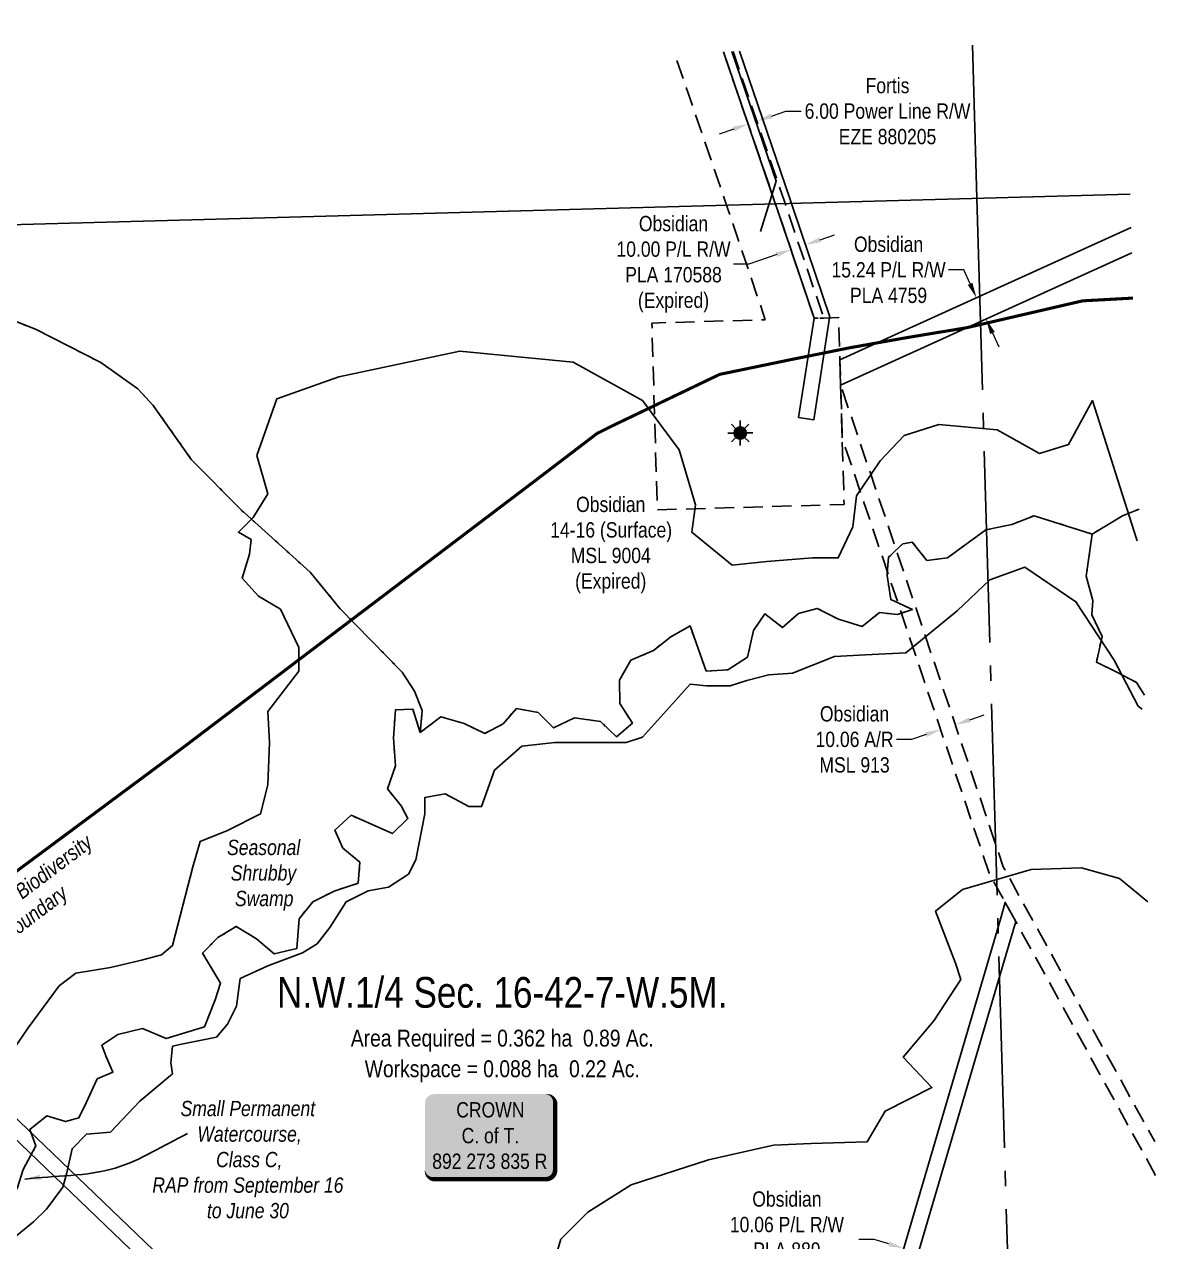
# Model space of a CAD drawing. Extents: x 633209 to 644713, y 5826006 to 5832721.
# Drawn here: x 638210 to 638948, y 5831847 to 5832641 of the extents above; entities that cross this region are included whole.
import ezdxf
from ezdxf.enums import TextEntityAlignment as Align

# ---------------------------------------------------------------- set-up
doc = ezdxf.new("R2010")
doc.units = 0
doc.header["$LTSCALE"] = 5
doc.header["$PDSIZE"] = 0.5
for name, pattern in [('DASHDOT2', [12.7, 6.35, -3.175, 0, -3.175]), ('foc-ACCESSROAD', [3.75, 2.5, -1.25]), ('foc-FLOWLINE', [3.75, 2.5, -1.25]), ('foc-QUARTERLINE', [33, 25, -3, 2, -3]), ('foc-WHEELTRACKS', [2, 0.4, -1.6])]:
    doc.linetypes.add(name, pattern=pattern)
doc.layers.get('Defpoints').update_dxf_attribs({"color": 9})
for name, color, linetype in [('AS-OWNER', 7, 'Continuous'), ('AS-POWER', 104, 'foc-POWER'), ('AS-WILDLIFE', 131, 'DASHDOT2'), ('C-AR', 13, 'foc-ACCESSROAD'), ('C-RW', 13, 'Continuous'), ('C-SYMBOL', 7, 'Continuous'), ('C-WS', 13, 'foc-ACCESSROAD'), ('C-WS-S', 8, 'Continuous'), ('F-EZE', 190, 'foc-FLOWLINE'), ('L-AREAREQUIRED', 7, 'Continuous'), ('L-AREAWORK', 5, 'Continuous'), ('L-QSEC', 8, 'foc-QUARTERLINE'), ('L-SEC', 7, 'Continuous'), ('T-WATER', 160, 'Continuous'), ('T-WATER-P3', 160, 'foc-WHEELTRACKS'), ('T-WATER-T', 170, 'Continuous'), ('WETLAND', 143, 'Continuous'), ('WETLAND-T', 146, 'Continuous')]:
    doc.layers.add(name, color=color, linetype=linetype)
for name, color, linetype, lineweight in [('C-AR-T', 13, 'Continuous', 9), ('C-RW-T', 13, 'Continuous', 9), ('C-WS-T', 13, 'Continuous', 9), ('F-EZE-T', 190, 'Continuous', 9)]:
    doc.layers.add(name, color=color, linetype=linetype, lineweight=lineweight)
doc.styles.add('100L', font='ARIALN.TTF', dxfattribs={"height": 11})
doc.styles.add('175L', font='ARIALN.TTF', dxfattribs={"height": 20})
doc.styles.add('80', font='ARIALN.TTF', dxfattribs={"height": 10})
doc.styles.add('80CG', font='ARIALN.TTF', dxfattribs={"height": 10})
doc.styles.add('80L', font='ARIALN.TTF', dxfattribs={"height": 10})
doc.styles.add('foc-LtypeFont', font='ARIALN.TTF', dxfattribs={"height": 7.35})
doc.linetypes.add('foc-POWER', pattern='A,6,-1,["P",foc-LtypeFont,S=0.2,R=0,X=-0.625,Y=-0.75],-1.24,4', length=12.24)
doc.linetypes.add('foc-TOPO-flowdirection-NOLINE', pattern='A,0,[">",foc-LtypeFont,S=0.3,R=0,X=0,Y=-0.945],-20,[">",foc-LtypeFont,S=0.3,R=0,X=0,Y=-0.945],0', length=20)
doc.dimstyles.new('Compass 5 000', dxfattribs={"dimscale": 5, "dimtxt": 9, "dimasz": 2, "dimexe": 0.2, "dimexo": 0.0625, "dimgap": 0.5, "dimtad": 0, "dimtih": 1, "dimtoh": 1, "dimzin": 0, "dimdsep": 46, "dimtxsty": '80CG', "dimcen": 0.1, "dimse1": 1, "dimse2": 1, "dimclrd": 256, "dimclrt": 256, "dimaunit": 1, "dimadec": 4, "dimazin": 0, "dimtfac": 0.06, "dimtofl": 0, "dimtmove": 0, "dimatfit": 1, "dimfxl": 0.2, "dimtolj": 1, "dimtzin": 0, "dimlwd": -1, "dimarcsym": 0})

# ---------------------------------------------------------------- blocks, each defined once
blk = doc.blocks.new('*D405')
at = {"layer": 'C-AR-T', "transparency": 16777216}
for p, q in [((638827.09, 5832187.07), (638836.57, 5832190.27)), ((638798.61, 5832177.45), (638789.13, 5832174.25)), ((638789.13, 5832174.25), (638779.13, 5832174.25))]:
    blk.add_line(p, q, dxfattribs=at)
for points in [[(638826.56, 5832188.65), (638827.63, 5832185.49), (638817.62, 5832183.87)], [(638798.07, 5832179.03), (638799.14, 5832175.87), (638808.08, 5832180.65)]]:
    blk.add_solid(points, dxfattribs=at)
at = {"layer": 'Defpoints', "color": 0, "transparency": 16777216}
for p in [(638813.68, 5832195.54), (638804.14, 5832192.32), (638808.08, 5832180.65)]:
    blk.add_point(p, dxfattribs=at)
at = {"layer": 'C-AR-T', "transparency": 16777216, "insert": (638751.85, 5832174.25), "char_height": 10, "attachment_point": 5, "style": '80CG'}
blk.add_mtext('\\A1;Obsidian\\P10.06 A/R\\PMSL 913', dxfattribs=at)
blk = doc.blocks.new('*D445')
at = {"layer": 'C-RW-T', "transparency": 16777216}
for p, q in [((638764.7, 5831847.84), (638754.7, 5831847.84)), ((638774.3, 5831845.02), (638764.7, 5831847.84)), ((638803.14, 5831836.54), (638812.74, 5831833.72))]:
    blk.add_line(p, q, dxfattribs=at)
for points in [[(638774.77, 5831846.62), (638773.83, 5831843.42), (638783.89, 5831842.2)], [(638803.61, 5831838.14), (638802.67, 5831834.94), (638793.55, 5831839.36)]]:
    blk.add_solid(points, dxfattribs=at)
at = {"layer": 'Defpoints', "color": 0, "transparency": 16777216}
for p in [(638793.55, 5831839.36), (638771.85, 5831801.23), (638781.5, 5831798.39)]:
    blk.add_point(p, dxfattribs=at)
at = {"layer": 'C-RW-T', "transparency": 16777216, "insert": (638707.69, 5831847.84), "char_height": 10, "attachment_point": 5, "style": '80CG'}
blk.add_mtext('\\A1;Obsidian\\P10.06 P/L R/W\\PPLA 889\\P(Not Constructed)', dxfattribs=at)
blk = doc.blocks.new('*D454')
at = {"layer": 'C-RW-T', "transparency": 16777216}
for p, q in [((638823.14, 5832480.7), (638813.14, 5832480.7)), ((638827.28, 5832471.6), (638823.14, 5832480.7)), ((638841.87, 5832439.52), (638846.01, 5832430.42))]:
    blk.add_line(p, q, dxfattribs=at)
for points in [[(638828.8, 5832472.29), (638825.77, 5832470.91), (638831.42, 5832462.5)], [(638843.39, 5832440.21), (638840.35, 5832438.83), (638837.73, 5832448.62)]]:
    blk.add_solid(points, dxfattribs=at)
at = {"layer": 'Defpoints', "color": 0, "transparency": 16777216}
for p in [(638831.42, 5832462.5), (638771.68, 5832435.33), (638777.99, 5832421.46)]:
    blk.add_point(p, dxfattribs=at)
at = {"layer": 'C-RW-T', "transparency": 16777216, "insert": (638774.06, 5832480.7), "char_height": 10, "attachment_point": 5, "style": '80CG'}
blk.add_mtext('\\A1;Obsidian\\P15.24 P/L R/W\\PPLA 4759', dxfattribs=at)
blk = doc.blocks.new('*D487')
at = {"layer": 'C-RW-T', "transparency": 16777216}
for p, q in [((638729.4, 5832500.39), (638738.86, 5832503.63)), ((638701.01, 5832490.67), (638682.76, 5832484.41)), ((638682.76, 5832484.41), (638672.76, 5832484.41))]:
    blk.add_line(p, q, dxfattribs=at)
for points in [[(638728.86, 5832501.97), (638729.94, 5832498.81), (638719.94, 5832497.15)], [(638700.47, 5832492.24), (638701.55, 5832489.09), (638710.47, 5832493.91)]]:
    blk.add_solid(points, dxfattribs=at)
at = {"layer": 'Defpoints', "color": 0, "transparency": 16777216}
for p in [(638692.68, 5832545.84), (638702.15, 5832549.09), (638710.47, 5832493.91)]:
    blk.add_point(p, dxfattribs=at)
at = {"layer": 'C-RW-T', "transparency": 16777216, "insert": (638633.67, 5832484.41), "char_height": 10, "attachment_point": 5, "style": '80CG'}
blk.add_mtext('\\A1;Obsidian\\P10.00 P/L R/W\\PPLA 170588\\P(Expired)', dxfattribs=at)
blk = doc.blocks.new('*D505')
at = {"layer": 'Defpoints', "color": 0, "transparency": 16777216}
for p in [(638688.08, 5832577.81), (638687.01, 5832562.38), (638692.7, 5832564.33)]:
    blk.add_point(p, dxfattribs=at)
at = {"layer": 'F-EZE-T', "transparency": 16777216}
for p, q in [((638697.54, 5832581.05), (638707, 5832584.29)), ((638707, 5832584.29), (638717, 5832584.29)), ((638672.94, 5832572.63), (638663.48, 5832569.39))]:
    blk.add_line(p, q, dxfattribs=at)
for points in [[(638697, 5832582.63), (638698.08, 5832579.47), (638688.08, 5832577.81)], [(638672.4, 5832574.2), (638673.48, 5832571.05), (638682.4, 5832575.87)]]:
    blk.add_solid(points, dxfattribs=at)
at = {"layer": 'F-EZE-T', "transparency": 16777216, "insert": (638773.37, 5832584.29), "char_height": 10, "attachment_point": 5, "style": '80CG'}
blk.add_mtext('\\A1;Fortis\\P6.00 Power Line R/W\\PEZE 880205', dxfattribs=at)
blk = doc.blocks.new('*U383')
h = blk.add_hatch(color=255)
edge = h.paths.add_edge_path()
edge.add_line((-36.5, -28.5), (36.5, -28.5))
edge.add_arc((36.5, -22.5), 6, 270, 360)
edge.add_line((42.5, -22.5), (42.5, 21))
edge.add_arc((36.5, 21), 6, 0, 90)
edge.add_line((36.5, 27), (-36.5, 27))
edge.add_arc((-36.5, 21), 6, 90, 180)
edge.add_line((-42.5, 21), (-42.5, -22.5))
edge.add_arc((-36.5, -22.5), 6, 180, 270)
at = {"color": 14, "flags": 128}
blk.add_lwpolyline([(-36.5, -28.5, 3, 3, 0), (36.5, -28.5, 3, 3, 0.414214), (42.5, -22.5, 3, 3, 0), (42.5, 21, 3, 0, 0.414214), (36.5, 27, 0, 0, 0), (-36.5, 27, 0, 0, 0.414214), (-42.5, 21, 0, 0, 0), (-42.5, -22.5, 0, 3, 0.414214)], format="xyseb", close=True, dxfattribs=at)
at = {"color": 14, "style": '80'}
blk.add_attdef('ENTER_TEXT_001', (-26.85, -4.92), '', height=10, dxfattribs=at)
blk = doc.blocks.new('GAS')
h = blk.add_hatch(color=255)
h.dxf.hatch_style = 1
edge = h.paths.add_edge_path()
edge.add_arc((0, 0), 0.9, 0, 360)
for p, q in [((0, 0.81), (0, 1.62)), ((-0.81, 0), (-1.62, 0)), ((-0.57, 0.57), (-1.14, 1.14)), ((0.57, 0.57), (1.14, 1.14)), ((1.62, 0), (0.81, 0)), ((-0.57, -0.57), (-1.14, -1.14)), ((0, -0.81), (0, -1.62)), ((1.14, -1.14), (0.57, -0.57))]:
    blk.add_line(p, q)
blk.add_circle((0, 0), 0.8)

msp = doc.modelspace()

# ---------------------------------------------------------------- linework, layer by layer
at = {"layer": 'AS-POWER', "flags": 128}
msp.add_lwpolyline([(638671.739, 5832623.269), (638700.632, 5832538.619), (638690.501, 5832505.835)], dxfattribs=at)
at = {"layer": 'AS-WILDLIFE', "const_width": 2, "flags": 128}
msp.add_lwpolyline([(637833.631, 5831604.163), (637846.25, 5831630), (637875.813, 5831690.5), (637956.688, 5831851), (637966.25, 5831872), (637980.313, 5831903), (638034.25, 5831960.5), (638039.125, 5831965.5), (638055.625, 5831977.5), (638311.563, 5832167.5), (638545.813, 5832345), (638583.813, 5832374), (638593.875, 5832379), (638663.75, 5832412.5), (638712, 5832422.5), (638749.438, 5832430), (638783.063, 5832436), (638825.187, 5832443), (638900.75, 5832460.5), (638933.653, 5832462.306)], dxfattribs=at)
at = {"layer": 'C-AR', "flags": 128}
msp.add_lwpolyline([(638948.41, 5831889.744), (638941.769, 5831901.825), (638857.075, 5832055.488), (638850.232, 5832067.904), (638846.502, 5832074.673), (638839.714, 5832086.989), (638743.782, 5832371.027), (638742.779, 5832405.454), (638845.749, 5832100.577), (638848.963, 5832091.062), (638947.772, 5831911.788)], dxfattribs=at)
at = {"layer": 'C-RW'}
for points in [[(638676.69, 5832623.4), (638709.824, 5832526.673), (638711.571, 5832521.492), (638735.687, 5832450.091), (638735.581, 5832449.409), (638725.246, 5832382.848), (638715.369, 5832384.388), (638725.457, 5832449.113), (638701.106, 5832521.205), (638700.351, 5832523.45), (638666.208, 5832623.122)], [(638932.8, 5832491.796), (638835.666, 5832447.673), (638742.779, 5832405.454), (638742.296, 5832421.97), (638835.186, 5832464.208), (638932.322, 5832508.328)], [(638617.737, 5831530.341), (638603.598, 5831529.972), (638042.204, 5832068.819), (638041.814, 5832083.134), (638617.737, 5831530.341)]]:
    msp.add_lwpolyline(points, dxfattribs=at)
msp.add_lwpolyline([(638758.192, 5831719.078), (638703.375, 5831532.577), (638692.802, 5831532.301), (638747.615, 5831718.783), (638847.016, 5832056.96), (638850.232, 5832067.904), (638857.075, 5832055.488), (638847.96, 5832024.477), (638758.192, 5831719.078)], close=True, dxfattribs=at)
at = {"layer": 'C-WS', "flags": 128}
msp.add_lwpolyline([(638666.207, 5832623.122), (638700.351, 5832523.45), (638701.108, 5832521.205), (638725.457, 5832449.113), (638731.732, 5832449.297), (638741.49, 5832449.581), (638742.296, 5832421.97), (638742.779, 5832405.454), (638743.782, 5832371.027), (638745.048, 5832327.635), (638623.102, 5832324.078), (638619.545, 5832446.024), (638693.579, 5832448.184), (638671.473, 5832513.634), (638669.181, 5832520.329), (638634.274, 5832622.278)], dxfattribs=at)
at = {"layer": 'F-EZE', "flags": 128}
msp.add_lwpolyline([(638672.509, 5832623.289), (638706.036, 5832525.379), (638707.386, 5832521.378), (638731.732, 5832449.297), (638725.457, 5832449.113), (638701.108, 5832521.205), (638700.351, 5832523.45), (638666.207, 5832623.122)], dxfattribs=at)
at = {"layer": 'L-QSEC'}
for q in [(638828.83, 5832627.423), (638854.184, 5831754.473)]:
    msp.add_line((638831.705, 5832527.426), q, dxfattribs=at)
at = {"layer": 'L-SEC'}
msp.add_line((638030.279, 5832505.539), (638931.69, 5832530.157), dxfattribs=at)
at = {"layer": 'T-WATER', "linetype": 'foc-TOPO-flowdirection-NOLINE', "flags": 128}
msp.add_lwpolyline([(638337.907, 5832015.218), (638334.425, 5832004.372), (638327.471, 5831986.62), (638302.546, 5831979.063), (638287.041, 5831985.706), (638270.887, 5831981.682), (638260.38, 5831974.663), (638263.105, 5831967.81), (638267.775, 5831957.177), (638257.543, 5831952.757), (638250.173, 5831937.096), (638245.515, 5831927.362), (638236.662, 5831924.852), (638224.612, 5831928.654), (638213.557, 5831919.799), (638217.494, 5831908.941), (638209.182, 5831893.536), (638205.464, 5831881.746), (638197.214, 5831866.735), (638194.569, 5831853.635), (638182.494, 5831845.36), (638169.605, 5831843.689), (638169.643, 5831836.338), (638174.19, 5831830.28), (638170.987, 5831822.09), (638168.895, 5831820.694), (638158.888, 5831826.986), (638149.662, 5831828.181), (638139.215, 5831814.07), (638133.614, 5831809.019), (638125.965, 5831814.452), (638118.912, 5831826.168), (638112.831, 5831824.943), (638105.935, 5831808.929), (638092.375, 5831805.585), (638084.282, 5831815.397), (638068.42, 5831820.365), (638053.363, 5831820.353), (638046.587, 5831817.342), (638045.081, 5831809.061), (638047.34, 5831800.779), (638045.081, 5831790.239), (638044.329, 5831784.969), (638042.07, 5831778.947), (638033.789, 5831778.194), (638024.754, 5831774.43), (638016.898, 5831767.76), (638009.681, 5831774.274), (637999.43, 5831778.466), (637992.492, 5831773.954), (637985.239, 5831785.015), (637978.709, 5831792.895), (637969.853, 5831787.956), (637960.35, 5831772.438), (637957.925, 5831764.148), (637957.873, 5831746.63), (637959.656, 5831732.704), (637960.091, 5831716.174), (637959.012, 5831704.121), (637946.009, 5831698.951), (637936.573, 5831704.642), (637931.042, 5831691.822), (637930.937, 5831680.522), (637940.487, 5831673.215), (637941.28, 5831658.402), (637928.418, 5831645.506), (637916.977, 5831627.132), (637902.77, 5831615.58), (637888.477, 5831605.943), (637872.326, 5831607.141), (637858.837, 5831608.374), (637851.545, 5831604.638)], dxfattribs=at)
at = {"layer": 'T-WATER', "flags": 128}
msp.add_lwpolyline([(638337.907, 5832015.218), (638334.425, 5832004.372), (638327.471, 5831986.62), (638302.546, 5831979.063), (638287.041, 5831985.706), (638270.887, 5831981.682), (638260.38, 5831974.663), (638263.105, 5831967.81), (638267.775, 5831957.177), (638257.543, 5831952.757), (638250.173, 5831937.096), (638245.515, 5831927.362), (638236.662, 5831924.852), (638224.612, 5831928.654), (638213.557, 5831919.799), (638217.494, 5831908.941), (638209.182, 5831893.536)], dxfattribs=at)
at = {"layer": 'T-WATER-P3', "linetype": 'foc-TOPO-flowdirection-NOLINE', "flags": 128}
for points in [[(638031.33, 5832508.636), (638039.327, 5832507.312), (638059.863, 5832503.912), (638217.175, 5832441.937), (638259.808, 5832420.226), (638284.053, 5832403.037), (638294.025, 5832392.279), (638319.109, 5832356.785), (638351.181, 5832324.256), (638396.486, 5832283.461), (638416.108, 5832259.588), (638456.577, 5832218.125), (638464.591, 5832205.858), (638469.53, 5832193.156), (638469.3, 5832190.296), (638468.375, 5832178.797)], [(638907.035, 5832308.313), (638868.994, 5832320.232), (638854.494, 5832314.631), (638837.634, 5832311.051), (638812.449, 5832292.801), (638799.05, 5832290.995), (638789.533, 5832302.998), (638783.398, 5832302.012), (638778.15, 5832297.053), (638776.687, 5832295.67), (638774.103, 5832293.228), (638773.41, 5832285.256), (638773.071, 5832281.346), (638773.973, 5832275.682), (638775.586, 5832265.558), (638789.664, 5832258.996), (638779.8, 5832255.893), (638768.092, 5832257.037), (638756.872, 5832248.045), (638741.295, 5832252.708), (638727.542, 5832259.794), (638715.26, 5832256.489), (638704.89, 5832247.238), (638693.355, 5832256.292), (638685.933, 5832245.286), (638681.931, 5832227.883), (638669.14, 5832219.738), (638655.018, 5832218.911), (638644.467, 5832248.369), (638631.869, 5832241.335), (638620.518, 5832232.278), (638605.825, 5832225.894), (638598.409, 5832212.991), (638598.65, 5832197.758), (638606.798, 5832184.902), (638596.361, 5832176.045), (638586.066, 5832185.952), (638569.123, 5832188.386), (638555.346, 5832181.809), (638545.311, 5832191.912), (638531.114, 5832194.42), (638522.382, 5832184.391), (638510.435, 5832178.144), (638496.946, 5832184.578), (638481.697, 5832189.044), (638468.375, 5832178.797)], [(638937.638, 5832324.59), (638926.862, 5832320.271), (638907.035, 5832308.313)], [(638941.149, 5832203.242), (638935.842, 5832211.502), (638922.612, 5832218.457), (638909.712, 5832224.697), (638913.39, 5832241.446), (638906.808, 5832255.483), (638907.369, 5832264.834), (638903.071, 5832280.839), (638907.035, 5832308.313)], [(638468.375, 5832178.797), (638463.503, 5832194.026), (638452.259, 5832193.6), (638450.809, 5832175.353), (638452.237, 5832157.051), (638446.985, 5832141.997), (638455.976, 5832130.843), (638460.316, 5832122.684), (638450.21, 5832112.846), (638423.235, 5832124.798), (638412.54, 5832115.023), (638417.805, 5832103.401), (638429.015, 5832094.15), (638427.813, 5832080.482), (638412.135, 5832075.337), (638398.228, 5832068.364), (638389.303, 5832057.289), (638387.791, 5832037.932), (638373.089, 5832034.423), (638361.552, 5832044.196), (638348.189, 5832052.198), (638336.245, 5832044.906), (638326.204, 5832034.807), (638337.907, 5832015.218)]]:
    msp.add_lwpolyline(points, dxfattribs=at)
at = {"layer": 'T-WATER-P3', "flags": 128}
for points in [[(638468.375, 5832178.797), (638469.3, 5832190.296), (638469.53, 5832193.156), (638464.591, 5832205.858), (638456.577, 5832218.125), (638416.108, 5832259.588), (638396.486, 5832283.461), (638351.181, 5832324.256), (638319.109, 5832356.785), (638294.025, 5832392.279), (638284.053, 5832403.037), (638259.808, 5832420.226), (638217.175, 5832441.937), (638059.863, 5832503.912), (638039.327, 5832507.312), (638031.33, 5832508.636)], [(638907.035, 5832308.313), (638868.994, 5832320.232), (638854.494, 5832314.631), (638837.634, 5832311.051), (638812.449, 5832292.801), (638799.05, 5832290.995), (638789.533, 5832302.998), (638783.398, 5832302.012), (638778.15, 5832297.053), (638776.687, 5832295.67), (638774.103, 5832293.228), (638773.41, 5832285.256), (638773.071, 5832281.346), (638773.973, 5832275.682), (638775.586, 5832265.558), (638789.664, 5832258.996), (638779.8, 5832255.893), (638768.092, 5832257.037), (638756.872, 5832248.045), (638741.295, 5832252.708), (638727.542, 5832259.794), (638715.26, 5832256.489), (638704.89, 5832247.238), (638693.355, 5832256.292), (638685.933, 5832245.286), (638681.931, 5832227.883), (638669.14, 5832219.738), (638655.018, 5832218.911), (638644.467, 5832248.369), (638631.869, 5832241.335), (638620.518, 5832232.278), (638605.825, 5832225.894), (638598.409, 5832212.991), (638598.65, 5832197.758), (638606.798, 5832184.902), (638596.361, 5832176.045), (638586.066, 5832185.952), (638569.123, 5832188.386), (638555.346, 5832181.809), (638545.311, 5832191.912), (638531.114, 5832194.42), (638522.382, 5832184.391), (638510.435, 5832178.144), (638496.946, 5832184.578), (638481.697, 5832189.044), (638468.375, 5832178.797)], [(638937.638, 5832324.59), (638926.862, 5832320.271), (638907.035, 5832308.313)], [(638941.149, 5832203.242), (638935.842, 5832211.502), (638922.612, 5832218.457), (638909.712, 5832224.697), (638913.39, 5832241.446), (638906.808, 5832255.483), (638907.369, 5832264.834), (638903.071, 5832280.839), (638907.035, 5832308.313)], [(638337.907, 5832015.218), (638326.204, 5832034.807), (638336.245, 5832044.906), (638348.189, 5832052.198), (638361.552, 5832044.196), (638373.089, 5832034.423), (638387.791, 5832037.932), (638389.303, 5832057.289), (638398.228, 5832068.364), (638412.135, 5832075.337), (638427.813, 5832080.482), (638429.015, 5832094.15), (638417.805, 5832103.401), (638412.54, 5832115.023), (638423.235, 5832124.798), (638450.21, 5832112.846), (638460.316, 5832122.684), (638455.976, 5832130.843), (638446.985, 5832141.997), (638452.237, 5832157.051), (638450.809, 5832175.353), (638452.259, 5832193.6), (638463.503, 5832194.026), (638468.375, 5832178.797)]]:
    msp.add_lwpolyline(points, dxfattribs=at)
at = {"layer": 'WETLAND'}
for points in [[(638201.635, 5831970.459), (638212.378, 5831985.976), (638232.671, 5832013.431), (638243.414, 5832021.787), (638266.094, 5832025.368), (638286.387, 5832030.143), (638299.517, 5832033.724), (638306.679, 5832039.692), (638319.81, 5832091.02), (638324.584, 5832107.732), (638342.49, 5832114.894), (638363.976, 5832125.637), (638368.751, 5832144.736), (638369.944, 5832172.191), (638368.751, 5832192.483), (638389.043, 5832218.744), (638389.043, 5832234.262), (638377.106, 5832259.329), (638362.782, 5832267.685), (638352.039, 5832279.622), (638356.814, 5832295.14), (638358.007, 5832304.689), (638349.652, 5832309.464), (638359.201, 5832319.013), (638368.751, 5832334.531), (638361.589, 5832359.599), (638374.719, 5832396.603), (638415.304, 5832410.927), (638494.087, 5832427.638), (638568.095, 5832420.476), (638613.455, 5832395.409), (638637.329, 5832363.18), (638648.072, 5832327.369), (638645.685, 5832309.464), (638671.946, 5832287.978), (638694.626, 5832290.365), (638724.468, 5832292.752), (638741.179, 5832292.752), (638750.729, 5832313.045), (638753.116, 5832333.338), (638768.634, 5832356.018), (638784.152, 5832372.729), (638806.832, 5832379.891), (638845.029, 5832376.31), (638872.484, 5832360.792), (638891.583, 5832366.761), (638907.101, 5832395.409), (638935.749, 5832305.883), (638936.426, 5832303.938)], [(638939.603, 5832194.13), (638936.943, 5832196.064), (638921.425, 5832225.906), (638896.358, 5832264.104), (638862.935, 5832286.784), (638840.255, 5832278.428), (638818.768, 5832258.136), (638785.345, 5832230.681), (638759.084, 5832229.487), (638738.792, 5832228.294), (638711.337, 5832217.551), (638695.819, 5832216.357), (638681.495, 5832212.776), (638670.752, 5832209.195), (638655.234, 5832209.195), (638644.491, 5832210.388), (638634.941, 5832199.645), (638613.455, 5832175.772), (638602.712, 5832172.191), (638566.902, 5832172.191), (638556.159, 5832172.191), (638534.672, 5832169.803), (638516.767, 5832154.285), (638508.411, 5832130.412), (638500.056, 5832130.412), (638484.538, 5832138.768), (638471.407, 5832136.38), (638471.407, 5832125.637), (638465.439, 5832095.795), (638460.664, 5832086.246), (638447.534, 5832077.89), (638434.403, 5832075.502), (638420.079, 5832068.34), (638409.336, 5832051.629), (638400.98, 5832040.886), (638391.431, 5832034.917), (638368.751, 5832026.562), (638350.845, 5832018.206), (638348.458, 5832000.301), (638342.49, 5831988.364), (638335.328, 5831980.008), (638311.454, 5831975.233), (638306.679, 5831974.04), (638305.485, 5831963.296), (638306.679, 5831956.134), (638285.193, 5831938.229), (638266.094, 5831917.937), (638250.576, 5831916.743), (638241.027, 5831907.193), (638237.446, 5831890.482), (638235.058, 5831882.126), (638224.315, 5831867.802), (638215.959, 5831859.446), (638202.829, 5831848.703)], [(638555.373, 5831831.74), (638560.079, 5831848.209), (638577.724, 5831865.854), (638605.955, 5831883.499), (638656.538, 5831899.967), (638698.886, 5831909.378), (638723.588, 5831910.554), (638760.055, 5831911.731), (638771.818, 5831931.728), (638802.403, 5831947.021), (638783.581, 5831967.018), (638803.579, 5831990.545), (638821.224, 5832017.6), (638817.695, 5832028.187), (638804.755, 5832062.301), (638822.4, 5832076.417), (638867.101, 5832089.357), (638900.038, 5832090.533), (638924.741, 5832083.475), (638943.246, 5832068.236)]]:
    msp.add_lwpolyline(points, dxfattribs=at)

# ---------------------------------------------------------------- block references
at = {"layer": 'AS-OWNER'}
ref = msp.add_blockref('*U383', (638513.898, 5831915.776), dxfattribs=at)
ref.add_attrib('ENTER_TEXT_001', 'CROWN', (638491.838, 5831927.548), dxfattribs={"layer": '0', "color": 14, "height": 10, "style": '80'})
ref.add_attrib('ENTER_TEXT_002', 'C. of T.', (638495.334, 5831910.704), dxfattribs={"layer": '0', "color": 14, "height": 10, "style": '80'})
ref.add_attrib('ENTER_TEXT_003', '892 273 835 R', (638476.166, 5831893.997), dxfattribs={"layer": '0', "color": 14, "height": 10, "style": '80'})
at = {"layer": 'C-WS-S', "xscale": 4.999999999999792, "yscale": 4.999999999999792, "zscale": 4.999999999999792, "rotation": 0.2260728010244115}
msp.add_blockref('GAS', (638677.25, 5832374.245), dxfattribs=at)

# ---------------------------------------------------------------- texts
at = {"layer": 'C-SYMBOL', "color": 3, "style": '175L'}
msp.add_text('N.W.1/4 Sec. 16-42-7-W.5M.', height=19.99368, dxfattribs=at).set_placement((638521.852, 5831993.199), align=Align.BOTTOM_CENTER)
at = {"layer": 'C-WS-T', "insert": (638552.485, 5832332.695), "char_height": 10, "attachment_point": 1, "style": '80L'}
msp.add_mtext_dynamic_manual_height_columns('\\pi17.597;Obsidian\\P\\pi0.67981;14-16 (Surface)\\P\\pi14.111;MSL 9004\\P\\pi16.972;(Expired)', width=79.02675, gutter_width=50.016, heights=[0], dxfattribs=at)
at = {"layer": 'L-AREAREQUIRED', "color": 5, "style": '100L'}
msp.add_text('Area Required = 0.362 ha  0.89 Ac.', height=10.99304, dxfattribs=at).set_placement((638521.896, 5831970.542), align=Align.BOTTOM_CENTER)
at = {"layer": 'L-AREAWORK', "color": 5, "style": '100L'}
msp.add_text('Workspace = 0.088 ha  0.22 Ac.', height=10.99304, dxfattribs=at).set_placement((638521.896, 5831950.555), align=Align.BOTTOM_CENTER)
at = {"layer": 'WETLAND-T', "insert": (638341.788, 5832108.807), "char_height": 9.99684, "attachment_point": 1, "style": '80L'}
msp.add_mtext_dynamic_manual_height_columns('\\pi0.45572;{\\fArial Narrow|b0|i1|c0|p34;Seasonal \\P\\pi2.9004;Shrubby \\P\\pi5.6076;Swamp}', width=48.33847, gutter_width=50.016, heights=[0], dxfattribs=at)

# ---------------------------------------------------------------- dimensions: what is measured, and where the dimension line sits
at = {"layer": 'C-AR-T'}
dim = msp.add_aligned_dim(p1=(638813.676, 5832195.54), p2=(638804.139, 5832192.319), distance=12.32, text='Obsidian\\P10.06 A/R\\PMSL 913', dimstyle='Compass 5 000', dxfattribs=at)
dim.commit()
dim.dimension.update_dxf_attribs({"geometry": '*D405', "text_midpoint": (638751.851, 5832174.247)})
at = {"layer": 'C-RW-T', "color": 3}
dim = msp.add_linear_dim(base=(638710.471, 5832493.907), p1=(638702.146, 5832549.087), p2=(638692.68, 5832545.844), angle=198.908982, text='Obsidian\\P10.00 P/L R/W\\PPLA 170588\\P(Expired)', dimstyle='Compass 5 000', dxfattribs=at)
dim.commit()
dim.dimension.update_dxf_attribs({"geometry": '*D487', "text_midpoint": (638633.674, 5832484.415), "dimtype": 161})
at = {"layer": 'C-RW-T'}
for base, p1, p2, angle, text, picture, middle in [((638831.423, 5832462.497), (638777.992, 5832421.459), (638771.683, 5832435.333), 114.451388, 'Obsidian\\P15.24 P/L R/W\\PPLA 4759', '*D454', (638774.059, 5832480.703)), ((638793.548, 5831839.36), (638771.848, 5831801.226), (638781.505, 5831798.388), 343.620126, 'Obsidian\\P10.06 P/L R/W\\PPLA 889\\P(Not Constructed)', '*D445', (638707.694, 5831847.839))]:
    dim = msp.add_linear_dim(base=base, p1=p1, p2=p2, angle=angle, text=text, dimstyle='Compass 5 000', dxfattribs=at)
    dim.commit()
    dim.dimension.update_dxf_attribs({"geometry": picture, "text_midpoint": middle, "dimtype": 161})
at = {"layer": 'F-EZE-T'}
dim = msp.add_linear_dim(base=(638688.082, 5832577.812), p1=(638687.014, 5832562.383), p2=(638692.699, 5832564.329), angle=18.902443, text='Fortis\\P6.00 Power Line R/W\\PEZE 880205', dimstyle='Compass 5 000', dxfattribs=at)
dim.commit()
dim.dimension.update_dxf_attribs({"geometry": '*D505', "text_midpoint": (638773.368, 5832584.291), "dimtype": 161})

# ---------------------------------------------------------------- next in the draw order: texts
at = {"layer": 'AS-WILDLIFE', "insert": (638134.237, 5832025.819), "char_height": 10, "attachment_point": 1, "rotation": 37.15255, "style": '175L', "bg_fill": 3, "box_fill_scale": 1.15, "bg_fill_color": 256, "bg_fill_true_color": 256, "bg_fill_transparency": 0}
msp.add_mtext_dynamic_manual_height_columns('\\pi0.34913;{\\fArial Narrow|b0|i1|c0|p34;Key Wildlife and Biodiversity \\P\\pi32.996;Zone Boundary}', width=144.74328, gutter_width=100.032, heights=[0], dxfattribs=at)
at = {"layer": 'T-WATER-T', "insert": (638293.107, 5831938.412), "char_height": 9.99684, "attachment_point": 1, "style": '80L', "bg_fill": 3, "box_fill_scale": 1.15, "bg_fill_color": 256, "bg_fill_true_color": 256, "bg_fill_transparency": 0}
msp.add_mtext_dynamic_manual_height_columns('\\pi18.785;{\\fArial Narrow|b0|i1|c0|p34;Small Permanent \\P\\pi29.764;Watercourse,\\P\\pi41.984;Class C,\\P\\pi0.34593;RAP from September 16\\P\\pi36.013;to June 30}', width=125.03865, gutter_width=50.016, heights=[0], dxfattribs=at)

# ---------------------------------------------------------------- next in the draw order: leaders
at = {"layer": 'T-WATER-T', "path_type": 1}
msp.add_leader([(638210.324, 5831887.363), (638269.262, 5831894.522), (638316.516, 5831917.024)], dimstyle='Compass 5 000', override={"dimgap": 0.5, "dimtad": 0}, dxfattribs=at)

doc.saveas('drawing.dxf')
